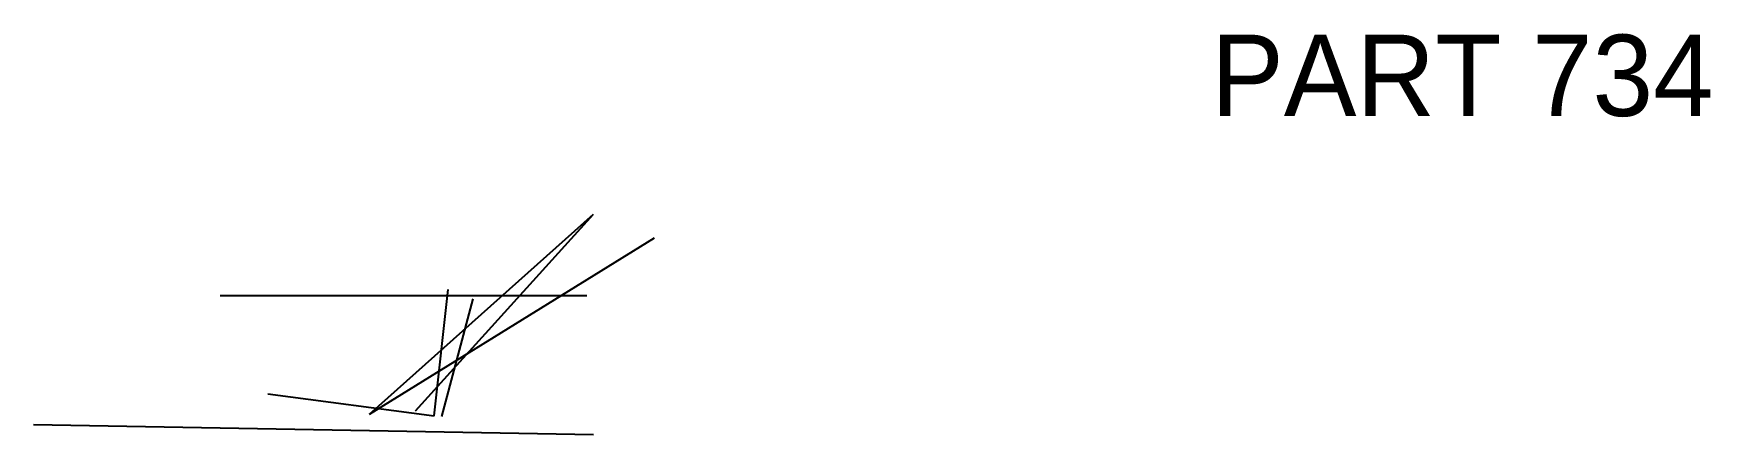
# Model space of a CAD drawing. Header units: millimetres. Extents: x 2 to 249, y 430 to 489.
import ezdxf

# ---------------------------------------------------------------- set-up
doc = ezdxf.new("R2010")
doc.units = ezdxf.units.MM
doc.layers.add('ANNOTATIONS', color=3, linetype='Continuous')
doc.layers.add('GEOMETRY', color=7, linetype='Continuous')

msp = doc.modelspace()

# ---------------------------------------------------------------- linework, layer by layer
at = {"layer": 'GEOMETRY'}
for p, q in [((51, 433), (84, 462.5)), ((57.75, 433.5), (84, 462.5)), ((51, 433), (93, 459)), ((29, 450.5), (83, 450.5)), ((60.5, 432.75), (62.6, 451.4)), ((61.67, 432.67), (66.25, 450)), ((36, 436), (60.5, 432.75)), ((1.5, 431.5), (84, 430))]:
    msp.add_line(p, q, dxfattribs=at)

# ---------------------------------------------------------------- texts
at = {"layer": 'ANNOTATIONS'}
msp.add_text('PART 734', height=12, dxfattribs=at).set_placement((175, 477))

doc.saveas('drawing.dxf')
